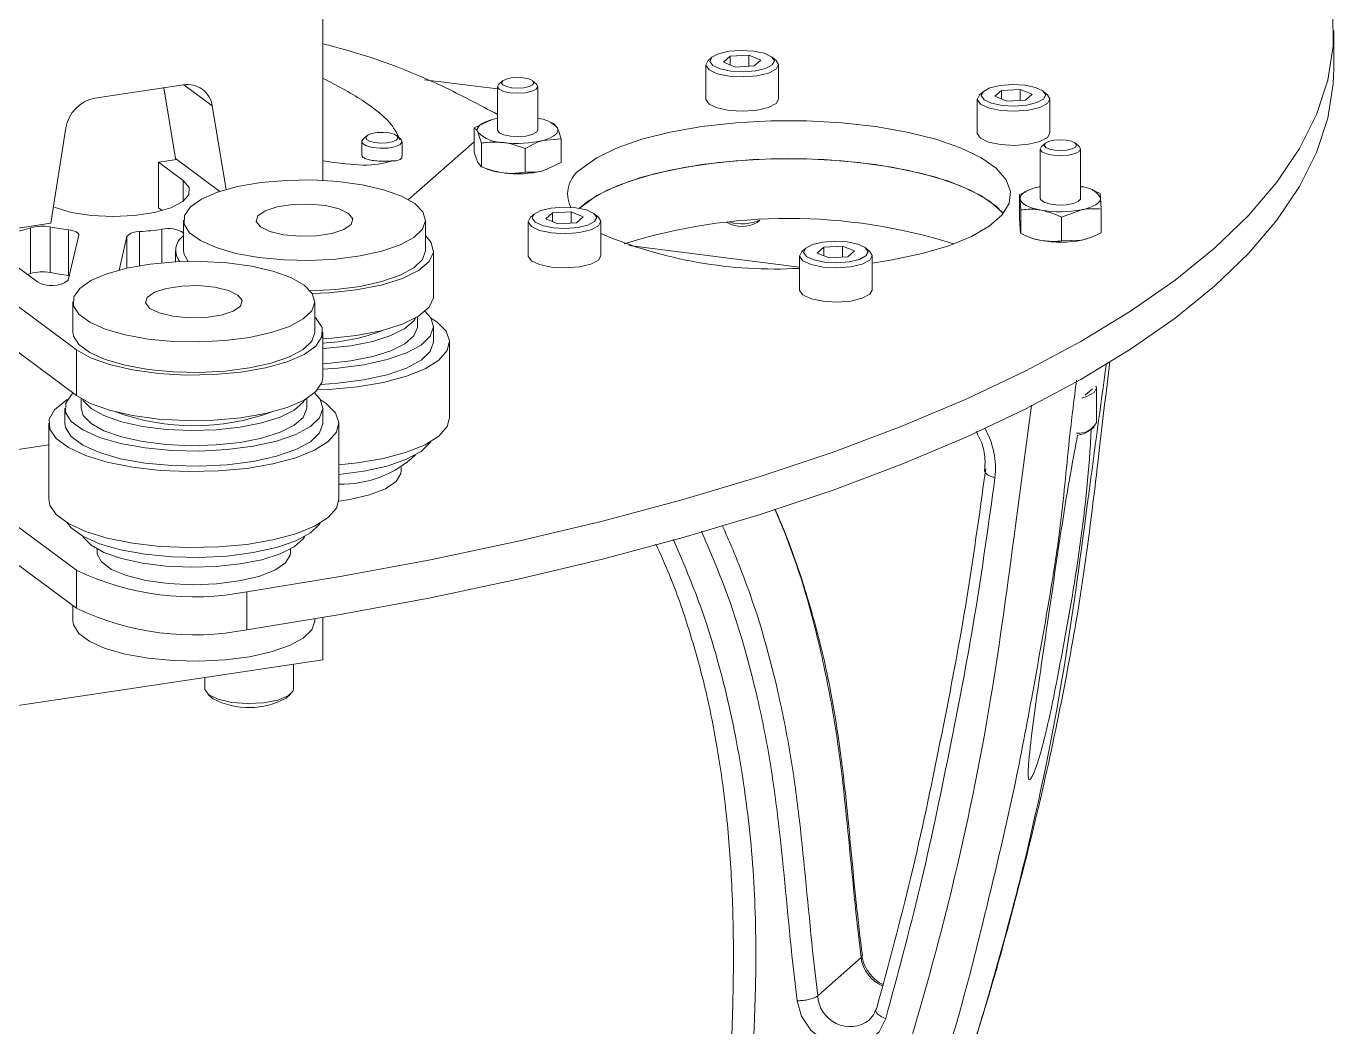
# Model space of a CAD drawing. Header units: millimetres. Extents: x 30 to 313, y 16 to 167.
# Drawn here: x 272.47 to 313.03, y 64.34 to 95.38 of the extents above; entities that cross this region are included whole.
import ezdxf

# ---------------------------------------------------------------- set-up
doc = ezdxf.new("R2010")
doc.units = ezdxf.units.MM

msp = doc.modelspace()

# ---------------------------------------------------------------- linework, layer by layer
at = {"color": 7, "linetype": 'Continuous', "lineweight": 15}
for p, q in [((281.667, 90.595), (281.667, 97.272)), ((313.033, 94.065), (313.033, 95.243)), ((293.551, 94.176), (293.551, 93.115)), ((293.741, 94.412), (293.624, 94.309)), ((294.303, 94.446), (294.094, 94.262)), ((294.468, 94.11), (294.094, 94.262)), ((294.303, 94.446), (294.885, 94.478)), ((294.303, 94.177), (294.303, 94.446)), ((294.468, 94.11), (295.05, 94.142)), ((294.885, 94.478), (295.259, 94.326)), ((294.885, 94.133), (294.885, 94.478)), ((295.05, 94.142), (295.259, 94.326)), ((295.729, 94.309), (295.612, 94.412)), ((295.801, 93.115), (295.801, 94.176)), ((287.086, 93.432), (284.825, 93.717)), ((274.6, 93.145), (277.34, 93.557)), ((277.1, 91.27), (276.737, 93.466)), ((287.086, 93.502), (287.086, 92.158)), ((287.245, 93.681), (287.127, 93.576)), ((288.296, 93.576), (288.178, 93.681)), ((288.336, 92.158), (288.336, 93.502)), ((302.16, 93.351), (302.043, 93.248)), ((302.721, 93.386), (302.513, 93.202)), ((302.721, 93.386), (303.304, 93.417)), ((302.721, 93.116), (302.721, 93.386)), ((303.304, 93.417), (303.678, 93.265)), ((303.304, 93.072), (303.304, 93.417)), ((304.148, 93.248), (304.031, 93.351)), ((278.667, 90.31), (278.239, 92.904)), ((301.97, 93.115), (301.97, 92.055)), ((302.886, 93.049), (302.513, 93.202)), ((302.886, 93.049), (303.469, 93.081)), ((303.469, 93.081), (303.678, 93.265)), ((304.22, 92.055), (304.22, 93.115)), ((273.236, 89.262), (273.701, 92.222)), ((286.361, 92.223), (286.92, 92.481)), ((286.361, 91.491), (286.361, 92.223)), ((286.594, 91.748), (286.478, 92.091)), ((288.871, 92.34), (288.7, 92.413)), ((288.828, 92.358), (288.945, 92.226)), ((282.877, 91.797), (282.877, 91.372)), ((283.036, 91.975), (282.917, 91.871)), ((284.087, 91.871), (283.968, 91.975)), ((284.127, 91.348), (284.127, 91.797)), ((286.361, 91.793), (284.326, 89.998)), ((286.594, 91.016), (286.594, 91.748)), ((289.062, 91.883), (288.503, 91.836)), ((289.062, 91.151), (289.062, 91.883)), ((304.083, 91.746), (303.964, 91.641)), ((305.134, 91.641), (305.015, 91.746)), ((287.945, 90.846), (287.945, 91.578)), ((303.924, 91.567), (303.924, 90.037)), ((305.174, 90.037), (305.174, 91.567)), ((276.571, 91.154), (277.141, 91.24)), ((277.333, 90.592), (276.571, 91.154)), ((276.571, 89.74), (276.571, 91.154)), ((278.478, 90.252), (277.1, 91.27)), ((286.594, 91.016), (286.478, 91.148)), ((286.552, 91.034), (286.723, 90.96)), ((289.062, 91.151), (288.503, 90.893)), ((303.492, 90.243), (303.28, 90.161)), ((303.28, 90.161), (303.299, 90.026)), ((303.28, 90.161), (303.28, 89.429)), ((303.561, 90.292), (303.485, 90.26)), ((303.924, 90.398), (303.895, 90.392)), ((305.629, 90.253), (305.537, 90.292)), ((305.779, 90.183), (305.624, 90.255)), ((274.023, 85.34), (267.913, 89.851)), ((276.684, 89.657), (276.571, 89.74)), ((303.319, 89.68), (303.319, 88.948)), ((304.588, 89.451), (305.203, 89.682)), ((305.818, 89.703), (305.798, 90.048)), ((305.818, 89.703), (305.818, 88.97)), ((270.274, 88.817), (273.236, 89.262)), ((277.352, 89.359), (277.352, 88.416)), ((284.852, 88.416), (284.852, 89.359)), ((288.04, 89.316), (288.04, 88.255)), ((288.23, 89.551), (288.113, 89.448)), ((288.791, 89.586), (288.583, 89.402)), ((288.956, 89.249), (288.583, 89.402)), ((288.791, 89.586), (289.374, 89.617)), ((288.791, 89.317), (288.791, 89.586)), ((288.956, 89.249), (289.539, 89.281)), ((289.374, 89.617), (289.748, 89.465)), ((289.374, 89.272), (289.374, 89.617)), ((289.539, 89.281), (289.748, 89.465)), ((290.217, 89.448), (290.101, 89.551)), ((290.29, 88.255), (290.29, 89.316)), ((294.205, 89.291), (294.21, 89.285)), ((295.143, 89.285), (295.23, 89.363)), ((303.28, 89.429), (303.299, 89.083)), ((304.588, 89.451), (304.588, 88.718)), ((272.598, 87.706), (272.598, 89.12)), ((273.215, 87.736), (273.215, 89.151)), ((273.773, 87.5), (274.096, 88.892)), ((273.777, 87.646), (273.777, 89.061)), ((275.35, 87.813), (275.592, 88.854)), ((277.336, 88.866), (277.352, 88.883)), ((303.469, 88.879), (303.561, 88.839)), ((305.537, 88.839), (305.612, 88.871)), ((271.154, 88.673), (272.818, 87.444)), ((296.459, 87.905), (291.157, 88.572)), ((296.648, 88.491), (296.532, 88.387)), ((297.21, 88.525), (297.001, 88.341)), ((297.21, 88.525), (297.793, 88.557)), ((297.21, 88.256), (297.21, 88.525)), ((297.793, 88.557), (298.166, 88.405)), ((297.793, 88.211), (297.793, 88.557)), ((298.636, 88.387), (298.519, 88.491)), ((304.588, 88.718), (305.203, 88.739)), ((274.023, 83.925), (267.913, 88.437)), ((277.102, 88.416), (277.102, 88.067)), ((285.102, 87.002), (285.102, 88.416)), ((296.459, 88.255), (296.459, 87.194)), ((297.375, 88.189), (297.001, 88.341)), ((297.375, 88.189), (297.958, 88.22)), ((297.958, 88.22), (298.166, 88.405)), ((298.709, 87.194), (298.709, 88.255)), ((272.505, 87.675), (272.598, 87.706)), ((273.777, 87.646), (273.806, 87.642)), ((273.918, 86.831), (273.918, 85.888)), ((281.418, 85.888), (281.418, 86.831)), ((284.602, 86.059), (284.602, 86.357)), ((285.102, 85.588), (285.102, 86.059)), ((281.668, 84.474), (281.668, 85.888)), ((274.023, 85.34), (274.023, 83.925)), ((285.602, 83.231), (285.602, 85.588)), ((305.318, 83.932), (305.548, 84.134)), ((305.674, 83.084), (305.674, 84.144)), ((274.168, 83.828), (274.168, 83.531)), ((281.168, 83.531), (281.168, 83.828)), ((273.668, 83.531), (273.668, 83.06)), ((281.668, 83.06), (281.668, 83.531)), ((273.168, 83.06), (273.168, 80.703)), ((282.168, 80.703), (282.168, 83.06)), ((305.484, 82.848), (305.601, 82.951)), ((273.168, 82.389), (269.507, 81.839)), ((269.507, 81.839), (274.023, 78.504)), ((284.102, 81.581), (284.102, 81.687)), ((269.507, 80.66), (274.023, 77.326)), ((274.668, 79.159), (274.668, 79.053)), ((280.668, 79.053), (280.668, 79.159)), ((274.023, 78.504), (274.023, 77.326)), ((279.314, 77.838), (279.314, 76.659)), ((273.918, 77.403), (273.918, 76.931)), ((281.418, 76.931), (281.418, 76.993)), ((281.667, 77.035), (281.667, 75.729)), ((281.667, 75.729), (270.274, 74.015)), ((280.758, 74.826), (280.758, 75.592)), ((278.008, 75.178), (278.008, 74.826)), ((278.097, 74.664), (278.237, 74.54)), ((280.529, 74.54), (280.669, 74.664)), ((278.267, 74.516), (278.237, 74.54)), ((297.022, 65.305), (298.366, 66.49)), ((298.616, 64.546), (298.633, 64.561))]:
    msp.add_line(p, q, dxfattribs=at)
at = {"color": 8, "linetype": 'Continuous', "lineweight": 15}
for p, q in [((278.239, 92.904), (277.353, 93.559)), ((277.333, 89.941), (277.333, 90.592)), ((275.592, 87.872), (275.592, 88.854)), ((275.985, 87.948), (275.985, 89.004)), ((276.672, 88.036), (276.672, 89.076))]:
    msp.add_line(p, q, dxfattribs=at)
at = {"color": 7, "linetype": 'Continuous', "lineweight": 15, "flags": 128}
for points in [[(279.314, 77.838), (282.205, 78.305), (285.012, 78.827), (287.728, 79.4), (290.342, 80.022), (292.848, 80.693), (295.237, 81.409), (297.502, 82.169), (299.636, 82.97), (301.631, 83.81), (303.482, 84.686), (305.183, 85.595), (306.728, 86.534), (308.113, 87.5), (309.333, 88.491), (310.385, 89.504), (311.264, 90.534), (311.969, 91.579), (312.497, 92.636), (312.846, 93.701), (313.016, 94.77), (313.005, 95.841)], [(293.741, 94.412), (293.677, 94.284), (293.765, 94.157), (293.992, 94.051), (294.323, 93.982), (294.708, 93.961), (295.088, 93.99), (295.405, 94.066), (295.612, 94.176), (295.676, 94.304), (295.588, 94.431), (295.361, 94.537), (295.03, 94.606), (294.645, 94.627), (294.265, 94.598), (293.948, 94.522), (293.741, 94.412)], [(293.624, 94.309), (293.552, 94.164), (293.651, 94.022), (293.906, 93.903), (294.279, 93.825), (294.712, 93.801), (295.139, 93.834), (295.497, 93.919), (295.729, 94.044), (295.801, 94.188), (295.729, 94.309)], [(279.314, 76.659), (282.205, 77.127), (285.012, 77.648), (287.728, 78.221), (290.342, 78.844), (292.848, 79.514), (295.237, 80.231), (297.502, 80.991), (299.636, 81.792), (301.631, 82.632), (303.482, 83.507), (305.183, 84.416), (306.728, 85.355), (308.113, 86.322), (309.333, 87.313), (310.385, 88.325), (311.264, 89.355), (311.969, 90.401), (312.497, 91.457), (312.846, 92.522), (313.016, 93.592), (313.033, 94.065)], [(287.516, 93.775), (287.707, 93.788), (287.898, 93.776), (288.06, 93.74), (288.17, 93.687), (288.21, 93.623), (288.174, 93.56), (288.067, 93.506), (287.906, 93.469), (287.716, 93.456), (287.525, 93.468), (287.362, 93.503), (287.253, 93.557), (287.213, 93.62), (287.249, 93.684), (287.356, 93.738), (287.516, 93.775)], [(288.296, 93.576), (288.336, 93.504), (288.291, 93.424), (288.158, 93.356), (287.956, 93.311), (287.717, 93.294), (287.478, 93.309), (287.274, 93.354), (287.136, 93.421), (287.086, 93.5), (287.127, 93.576)], [(302.16, 93.351), (302.096, 93.223), (302.184, 93.096), (302.411, 92.99), (302.742, 92.921), (303.127, 92.9), (303.507, 92.929), (303.824, 93.005), (304.031, 93.115), (304.095, 93.244), (304.007, 93.37), (303.78, 93.476), (303.449, 93.545), (303.064, 93.566), (302.684, 93.537), (302.366, 93.462), (302.16, 93.351)], [(293.551, 93.115), (293.552, 93.104), (293.651, 92.961), (293.906, 92.842), (294.279, 92.765), (294.712, 92.741), (295.139, 92.774), (295.497, 92.859), (295.729, 92.983), (295.801, 93.115)], [(302.043, 93.248), (301.971, 93.104), (302.07, 92.961), (302.325, 92.842), (302.697, 92.765), (303.13, 92.741), (303.558, 92.774), (303.915, 92.859), (304.148, 92.983), (304.22, 93.127), (304.148, 93.248)], [(287.086, 92.519), (287.053, 92.512), (286.92, 92.481)], [(286.92, 92.481), (286.8, 92.444), (286.696, 92.401), (286.61, 92.355), (286.542, 92.306), (286.494, 92.253), (286.468, 92.2), (286.462, 92.145), (286.478, 92.091)], [(287.086, 92.158), (287.087, 92.152), (287.142, 92.073), (287.284, 92.006), (287.49, 91.963)], [(287.49, 91.963), (287.731, 91.95), (287.969, 91.968), (288.167, 92.016), (288.296, 92.085), (288.336, 92.158)], [(288.503, 91.836), (288.623, 91.873), (288.726, 91.915), (288.813, 91.961), (288.881, 92.011), (288.928, 92.063), (288.955, 92.117), (288.961, 92.171), (288.945, 92.226)], [(289.699, 90.965), (290.172, 91.298), (290.8, 91.602), (291.565, 91.868), (292.449, 92.09), (293.428, 92.262), (294.477, 92.379), (295.569, 92.439), (296.676, 92.439), (297.768, 92.381), (298.818, 92.264), (299.798, 92.093), (300.683, 91.872), (301.451, 91.606), (302.08, 91.303), (302.556, 90.97), (302.865, 90.616), (302.999, 90.25), (302.956, 89.881), (302.736, 89.52), (302.345, 89.175), (301.793, 88.855), (301.094, 88.569), (300.266, 88.324), (299.332, 88.127), (298.709, 88.03)], [(282.905, 91.735), (282.88, 91.816), (282.917, 91.871)], [(284.087, 91.871), (284.099, 91.859), (284.125, 91.778), (284.056, 91.7), (283.902, 91.637), (283.688, 91.598), (283.446, 91.59), (283.212, 91.613), (283.022, 91.664), (282.905, 91.735), (282.905, 91.735)], [(283.026, 91.867), (283.006, 91.932), (283.061, 91.994), (283.183, 92.044), (283.354, 92.075), (283.547, 92.082), (283.734, 92.064), (283.885, 92.023), (283.978, 91.966), (283.998, 91.902), (283.943, 91.839), (283.821, 91.789), (283.65, 91.758), (283.457, 91.751), (283.271, 91.769), (283.119, 91.81), (283.026, 91.867)], [(301.97, 92.055), (301.971, 92.043), (302.07, 91.9), (302.325, 91.781), (302.697, 91.704), (303.13, 91.68), (303.558, 91.713), (303.915, 91.798), (304.148, 91.922), (304.22, 92.055)], [(304.083, 91.746), (304.186, 91.801), (304.344, 91.838), (304.533, 91.853), (304.725, 91.842), (304.89, 91.808), (305.003, 91.755), (305.047, 91.692), (305.015, 91.628), (304.912, 91.573), (304.754, 91.536), (304.565, 91.521), (304.373, 91.532), (304.208, 91.566), (304.095, 91.619), (304.051, 91.682), (304.083, 91.746)], [(305.134, 91.641), (305.174, 91.574), (305.134, 91.494), (305.004, 91.425), (304.806, 91.378), (304.568, 91.359), (304.328, 91.373), (304.121, 91.416), (303.979, 91.482), (303.924, 91.561), (303.964, 91.641), (303.964, 91.641)], [(289.635, 89.728), (289.916, 89.956), (290.468, 90.276), (291.167, 90.562), (291.994, 90.807), (292.928, 91.004), (293.946, 91.149), (295.02, 91.238), (296.122, 91.268), (297.225, 91.239), (298.3, 91.151), (299.318, 91.007), (300.254, 90.81), (301.083, 90.566), (301.784, 90.28), (302.338, 89.961), (302.732, 89.616), (302.774, 89.566)], [(289.635, 89.728), (289.699, 89.787), (290.172, 90.12), (290.8, 90.424), (291.565, 90.69), (292.449, 90.912), (293.428, 91.084), (294.477, 91.201), (295.569, 91.26), (296.676, 91.261), (297.768, 91.202), (298.818, 91.086), (299.798, 90.915), (300.683, 90.693), (301.451, 90.428), (302.08, 90.124), (302.556, 89.791), (302.774, 89.566)], [(273.316, 89.771), (273.366, 89.751), (273.875, 89.602), (274.489, 89.508), (275.158, 89.475), (275.827, 89.506), (276.443, 89.598), (276.956, 89.745), (277.324, 89.934), (277.517, 90.15), (277.52, 90.376), (277.333, 90.592)], [(284.52, 89.873), (284.772, 89.616), (284.852, 89.347), (284.757, 89.079), (284.491, 88.824), (284.066, 88.593), (283.503, 88.399), (282.828, 88.249), (282.072, 88.152), (281.27, 88.11), (280.461, 88.128), (279.682, 88.202), (278.969, 88.331), (278.356, 88.508), (277.871, 88.725), (277.537, 88.971), (277.37, 89.236), (277.378, 89.506), (277.559, 89.769), (277.907, 90.013), (278.404, 90.227), (279.026, 90.4), (279.746, 90.525), (280.53, 90.594), (281.34, 90.607), (282.139, 90.56), (282.889, 90.458), (283.556, 90.304), (284.108, 90.106), (284.52, 89.873)], [(303.895, 90.392), (303.761, 90.361), (303.641, 90.324), (303.537, 90.282), (303.45, 90.235), (303.382, 90.186), (303.333, 90.134), (303.306, 90.08), (303.299, 90.026)], [(279.735, 89.153), (280.028, 89.01), (280.451, 88.909), (280.953, 88.862), (281.472, 88.875), (281.947, 88.946), (282.32, 89.067), (282.546, 89.224), (282.598, 89.397), (282.469, 89.565), (282.176, 89.708), (281.753, 89.81), (281.251, 89.857), (280.732, 89.844), (280.257, 89.772), (279.884, 89.651), (279.658, 89.494), (279.606, 89.322), (279.735, 89.153)], [(288.23, 89.551), (288.166, 89.423), (288.254, 89.296), (288.481, 89.19), (288.812, 89.122), (289.196, 89.1), (289.577, 89.13), (289.894, 89.205), (290.101, 89.316), (290.165, 89.444), (290.077, 89.571), (289.85, 89.676), (289.519, 89.745), (289.134, 89.767), (288.754, 89.737), (288.436, 89.662), (288.23, 89.551)], [(303.953, 89.671), (303.815, 89.7), (303.689, 89.734), (303.578, 89.774), (303.484, 89.819), (303.407, 89.867), (303.351, 89.918), (303.314, 89.971), (303.299, 90.026)], [(303.924, 90.037), (303.95, 89.978), (304.064, 89.906), (304.251, 89.854)], [(304.251, 89.854), (304.484, 89.83), (304.727, 89.837), (304.943, 89.875), (305.098, 89.938), (305.171, 90.015), (305.174, 90.037)], [(305.203, 89.682), (305.336, 89.713), (305.456, 89.75), (305.561, 89.792), (305.648, 89.839), (305.716, 89.888), (305.765, 89.94), (305.792, 89.994), (305.798, 90.048)], [(288.113, 89.448), (288.041, 89.304), (288.14, 89.161), (288.395, 89.042), (288.767, 88.965), (289.2, 88.941), (289.628, 88.974), (289.985, 89.059), (290.217, 89.183), (290.29, 89.327), (290.217, 89.448)], [(273.777, 89.061), (273.849, 89.049), (273.915, 89.034), (273.973, 89.015), (274.02, 88.994), (274.058, 88.971), (274.083, 88.945), (274.096, 88.919), (274.096, 88.892)], [(281.34, 87.085), (281.853, 87.107), (282.708, 87.195), (283.483, 87.345), (284.138, 87.548), (284.641, 87.795), (284.967, 88.073), (285.099, 88.368), (285.031, 88.666), (284.852, 88.88)], [(296.648, 88.491), (296.584, 88.362), (296.672, 88.236), (296.899, 88.13), (297.23, 88.061), (297.615, 88.04), (297.995, 88.069), (298.313, 88.145), (298.519, 88.255), (298.583, 88.383), (298.495, 88.51), (298.268, 88.616), (297.937, 88.685), (297.553, 88.706), (297.172, 88.677), (296.855, 88.601), (296.648, 88.491)], [(281.086, 87.345), (281.338, 87.088), (281.418, 86.819), (281.323, 86.551), (281.057, 86.296), (280.632, 86.065), (280.069, 85.871), (279.394, 85.721), (278.638, 85.623), (277.837, 85.582), (277.027, 85.599), (276.248, 85.674), (275.535, 85.803), (274.922, 85.98), (274.437, 86.197), (274.104, 86.443), (273.937, 86.707), (273.944, 86.978), (274.126, 87.241), (274.473, 87.485), (274.97, 87.699), (275.593, 87.872), (276.313, 87.996), (277.096, 88.066), (277.906, 88.078), (278.705, 88.032), (279.456, 87.93), (280.122, 87.776), (280.675, 87.578), (281.086, 87.345)], [(277.491, 88.08), (277.37, 88.293), (277.352, 88.416)], [(284.852, 88.416), (284.852, 88.405), (284.757, 88.136), (284.491, 87.881), (284.066, 87.651), (283.503, 87.456), (282.828, 87.307), (282.072, 87.209), (281.28, 87.168)], [(288.04, 88.255), (288.041, 88.243), (288.14, 88.101), (288.395, 87.982), (288.767, 87.904), (289.2, 87.88), (289.628, 87.913), (289.985, 87.998), (290.217, 88.122), (290.29, 88.255)], [(296.532, 88.387), (296.459, 88.243), (296.558, 88.101), (296.814, 87.982), (297.186, 87.904), (297.619, 87.88), (298.047, 87.913), (298.404, 87.998), (298.636, 88.122), (298.708, 88.267), (298.636, 88.387)], [(276.301, 86.625), (276.595, 86.482), (277.018, 86.38), (277.519, 86.333), (278.039, 86.346), (278.514, 86.418), (278.886, 86.539), (279.112, 86.696), (279.164, 86.868), (279.035, 87.037), (278.742, 87.18), (278.319, 87.282), (277.817, 87.329), (277.298, 87.316), (276.823, 87.244), (276.45, 87.123), (276.224, 86.966), (276.173, 86.794), (276.301, 86.625)], [(281.668, 85.682), (281.853, 85.692), (282.708, 85.781), (283.483, 85.931), (284.138, 86.134), (284.641, 86.381), (284.967, 86.659), (285.099, 86.954), (285.102, 87.002)], [(296.459, 87.194), (296.459, 87.182), (296.558, 87.04), (296.814, 86.921), (297.186, 86.843), (297.619, 86.819), (298.047, 86.852), (298.404, 86.938), (298.636, 87.062), (298.709, 87.194)], [(284.844, 86.531), (285.016, 86.334), (285.102, 86.047), (285, 85.761), (284.716, 85.488), (284.264, 85.243), (283.663, 85.035), (282.943, 84.876), (282.136, 84.771), (281.668, 84.739)], [(274.023, 85.34), (274.463, 85.091), (275.053, 84.879), (275.767, 84.715), (276.569, 84.606), (277.423, 84.557), (278.289, 84.571), (279.126, 84.646), (279.894, 84.78), (280.558, 84.966), (281.086, 85.195), (281.453, 85.457), (281.643, 85.739), (281.646, 86.028), (281.463, 86.31), (281.418, 86.352)], [(285.022, 86.324), (285.203, 86.205), (285.492, 85.917), (285.601, 85.616), (285.526, 85.313), (285.27, 85.022), (284.843, 84.754), (284.263, 84.52), (283.553, 84.33), (282.743, 84.191), (281.866, 84.11), (281.502, 84.094)], [(284.547, 86.324), (284.494, 86.243), (284.217, 85.999), (283.783, 85.781), (283.216, 85.601), (282.542, 85.467), (281.796, 85.387), (281.668, 85.379)], [(284.602, 86.059), (284.601, 86.03), (284.494, 85.772), (284.217, 85.527), (283.783, 85.31), (283.216, 85.129), (282.542, 84.996), (281.796, 84.916), (281.668, 84.908)], [(281.418, 85.888), (281.418, 85.877), (281.323, 85.608), (281.057, 85.353), (280.632, 85.122), (280.069, 84.928), (279.394, 84.778), (278.638, 84.681), (277.837, 84.639), (277.027, 84.657), (276.248, 84.731), (275.535, 84.86), (274.922, 85.037), (274.437, 85.254), (274.104, 85.5), (273.937, 85.765), (273.918, 85.888)], [(285.102, 85.588), (285.102, 85.575), (285, 85.289), (284.716, 85.017), (284.264, 84.771), (283.663, 84.564), (282.943, 84.404), (282.136, 84.3), (281.619, 84.266)], [(274.023, 83.925), (274.463, 83.676), (275.053, 83.465), (275.767, 83.301), (276.569, 83.192), (277.423, 83.143), (278.289, 83.157), (279.126, 83.232), (279.894, 83.366), (280.558, 83.552), (281.086, 83.781), (281.453, 84.043), (281.643, 84.324), (281.668, 84.474)], [(281.41, 84.003), (281.583, 83.806), (281.668, 83.519), (281.567, 83.232), (281.283, 82.96), (280.83, 82.714), (280.229, 82.507), (279.509, 82.347), (278.703, 82.243), (277.848, 82.199), (276.985, 82.217), (276.153, 82.297), (275.393, 82.435), (274.739, 82.623), (274.222, 82.854), (273.866, 83.117), (273.688, 83.399), (273.696, 83.688), (273.89, 83.969), (273.923, 83.999)], [(305.649, 84.223), (305.673, 84.156), (305.601, 84.012), (305.369, 83.888), (305.218, 83.843)], [(281.588, 83.796), (281.77, 83.677), (282.059, 83.389), (282.168, 83.088), (282.092, 82.785), (281.836, 82.494), (281.409, 82.226), (280.829, 81.992), (280.12, 81.802), (279.31, 81.663), (278.433, 81.582), (277.524, 81.561), (276.622, 81.601), (275.762, 81.701), (274.981, 81.857), (274.309, 82.062), (273.775, 82.307), (273.401, 82.584), (273.201, 82.88), (273.184, 83.184), (273.35, 83.482), (273.694, 83.763), (273.748, 83.796)], [(281.113, 83.796), (281.06, 83.715), (280.783, 83.47), (280.35, 83.253), (279.782, 83.073), (279.108, 82.939), (278.362, 82.859), (277.582, 82.836), (276.805, 82.872), (276.072, 82.964), (275.419, 83.109), (274.879, 83.298), (274.478, 83.523), (274.238, 83.771), (274.223, 83.796)], [(281.168, 83.531), (281.167, 83.502), (281.06, 83.243), (280.783, 82.999), (280.35, 82.781), (279.782, 82.601), (279.108, 82.468), (278.362, 82.388), (277.582, 82.365), (276.805, 82.401), (276.072, 82.493), (275.419, 82.637), (274.879, 82.827), (274.478, 83.051), (274.238, 83.3), (274.168, 83.531)], [(285.602, 83.231), (285.526, 82.956), (285.27, 82.665), (284.843, 82.397), (284.263, 82.163), (283.553, 81.973), (282.743, 81.834), (282.168, 81.774)], [(281.668, 83.06), (281.668, 83.047), (281.567, 82.761), (281.283, 82.489), (280.83, 82.243), (280.229, 82.036), (279.509, 81.876), (278.703, 81.772), (277.848, 81.728), (276.985, 81.746), (276.153, 81.826), (275.393, 81.963), (274.739, 82.152), (274.222, 82.383), (273.866, 82.646), (273.688, 82.928), (273.668, 83.06)], [(305.484, 82.848), (305.278, 82.738), (305.095, 82.687)], [(285.022, 82.494), (285, 82.461), (284.716, 82.188), (284.264, 81.943), (283.663, 81.735), (282.943, 81.576), (282.168, 81.474)], [(284.102, 81.581), (284.093, 81.502), (283.94, 81.257), (283.609, 81.032), (283.121, 80.841), (282.505, 80.697), (282.165, 80.646)], [(282.168, 80.703), (282.092, 80.428), (281.836, 80.137), (281.409, 79.869), (280.829, 79.635), (280.12, 79.445), (279.31, 79.306), (278.433, 79.225), (277.524, 79.203), (276.622, 79.244), (275.762, 79.344), (274.981, 79.5), (274.309, 79.705), (273.775, 79.95), (273.401, 80.227), (273.201, 80.523), (273.168, 80.703)], [(281.588, 79.966), (281.567, 79.933), (281.283, 79.66), (280.83, 79.415), (280.229, 79.207), (279.509, 79.048), (278.703, 78.943), (277.848, 78.899), (276.985, 78.918), (276.153, 78.997), (275.393, 79.135), (274.739, 79.323), (274.222, 79.555), (273.866, 79.817), (273.748, 79.966)], [(281.113, 79.554), (281.06, 79.472), (280.783, 79.228), (280.35, 79.01), (279.782, 78.83), (279.108, 78.697), (278.362, 78.616), (277.582, 78.594), (276.805, 78.629), (276.072, 78.722), (275.419, 78.866), (274.879, 79.055), (274.478, 79.28), (274.238, 79.529), (274.223, 79.554)], [(280.668, 79.053), (280.659, 78.974), (280.507, 78.729), (280.176, 78.504), (279.687, 78.313), (279.072, 78.169), (278.368, 78.08), (277.621, 78.053), (276.876, 78.088), (276.182, 78.184), (275.58, 78.335), (275.11, 78.53), (274.801, 78.759), (274.672, 79.006), (274.668, 79.053)], [(281.418, 76.931), (281.418, 76.92), (281.323, 76.651), (281.057, 76.396), (280.632, 76.166), (280.069, 75.971), (279.394, 75.822), (278.638, 75.724), (277.837, 75.683), (277.027, 75.7), (276.248, 75.775), (275.535, 75.903), (274.922, 76.08), (274.437, 76.297), (274.104, 76.543), (273.937, 76.808), (273.918, 76.931)], [(278.13, 74.637), (278.01, 74.801), (278.008, 74.826)], [(280.758, 74.826), (280.747, 74.766), (280.59, 74.606), (280.27, 74.476), (279.831, 74.392), (279.331, 74.368), (278.838, 74.405), (278.419, 74.499), (278.13, 74.637)], [(299.131, 64.595), (298.926, 64.182), (298.586, 63.882), (298.15, 63.729), (297.671, 63.743), (297.204, 63.92), (296.804, 64.242), (296.519, 64.668), (296.381, 65.151)]]:
    msp.add_lwpolyline(points, dxfattribs=at)
at = {"color": 8, "linetype": 'Continuous', "lineweight": 15, "flags": 128}
msp.add_lwpolyline([(302.52, 81.372), (302.433, 81.397), (302.356, 81.428), (302.292, 81.462), (302.243, 81.499), (302.212, 81.537), (302.2, 81.575), (302.2, 81.588)], dxfattribs=at)
at = {"color": 7, "linetype": 'Continuous', "lineweight": 15}
for centre, radius, start, end in [((277.474, 92.795), 0.773, 8.1016, 99.9531), ((274.801, 92.05), 1.113, 100.3871, 171.1256), ((288.248, 91.558), 0.965, 43.7585, 84.7421), ((287.256, 92.868), 1.1, 224.9714, 270.7042), ((287.706, 95.106), 3.366, 262.5487, 283.6968), ((287.466, 92.798), 1.982, 248.0005, 264.3156), ((287.706, 94.163), 3.366, 262.5487, 283.6968), ((290.207, 90.17), 0.943, 122.5848, 205.7609), ((305.182, 89.68), 0.718, 30.8772, 90.6526), ((304.547, 93.106), 3.486, 260.193, 280.8431), ((296.13, 72.496), 16.918, 72.4097, 107.5903), ((294.676, 90.113), 0.95, 240.6239, 299.3761), ((294.67, 90.628), 1.381, 254.1936, 293.5942), ((271.192, 93.365), 4.471, 273.8156, 288.3173), ((272.968, 87.883), 1.291, 78.9525, 106.6582), ((274.891, 97.82), 8.83, 259.0609, 262.7545), ((275.934, 88.546), 0.46, 83.6919, 138.092), ((275.26, 99.206), 10.228, 274.0659, 277.9352), ((276.878, 88.224), 0.877, 57.248, 103.5917), ((277.656, 88.423), 0.546, 125.847, 219.8833), ((295.686, 101.609), 13.765, 246.9221, 273.2197), ((304.236, 90.474), 1.769, 247.5656, 260.8195), ((304.547, 92.163), 3.486, 260.193, 280.8431), ((304.88, 90.429), 1.721, 280.8327, 292.4652), ((272.968, 86.469), 1.291, 78.9525, 106.6582), ((274.891, 96.406), 8.83, 259.0609, 262.7545), ((273.253, 88.207), 0.878, 240.3425, 306.3385), ((281.42, 91.312), 5.769, 272.4691, 291.41), ((277.668, 90.029), 7.046, 249.8791, 290.1209), ((305.097, 83.411), 0.663, 266.3434, 330.477), ((282.271, 84.484), 3.309, 268.2153, 313.4463), ((277.671, 86.132), 8.456, 244.4364, 281.2021), ((277.671, 84.954), 8.456, 244.4364, 281.2021), ((279.376, 76.62), 2.378, 242.1986, 298.9985)]:
    msp.add_arc(centre, radius, start, end, dxfattribs=at)
at = {"color": 8, "linetype": 'Continuous', "lineweight": 15}
for centre, radius, start, end in [((299.965, 81.65), 2.57, 353.7873, 28.9899), ((299.467, 66.63), 1.11, 187.2644, 246.9954), ((298.023, 65.352), 1.001, 182.705, 306.3379)]:
    msp.add_arc(centre, radius, start, end, dxfattribs=at)
at = {"color": 7, "linetype": 'Continuous', "lineweight": 15}
for points, knots in [([(287.086, 92.638), (286.521, 92.939), (284.925, 93.789), (283.084, 94.473), (281.824, 94.791), (281.667, 94.831)], [0, 0, 0, 0, 0.324323, 0.915717, 1, 1, 1, 1]), ([(284.064, 91.852), (283.998, 91.991), (283.8, 92.409), (282.927, 93.105), (282.086, 93.545), (281.667, 93.764)], [0, 0, 0, 0, 0.201531, 0.602025, 1, 1, 1, 1]), ([(286.478, 92.091), (286.475, 92.097), (286.436, 92.175), (286.397, 92.2), (286.361, 92.223)], [0, 0, 0, 0, 0.0701391, 1, 1, 1, 1]), ([(288.945, 92.226), (288.948, 92.22), (288.987, 92.138), (289.026, 92.006), (289.062, 91.883)], [0, 0, 0, 0, 0.070139, 1, 1, 1, 1]), ([(286.594, 91.748), (286.651, 91.757), (286.871, 91.791), (287.1, 91.778), (287.27, 91.769)], [0, 0, 0, 0, 0.257551, 1, 1, 1, 1]), ([(287.27, 91.769), (287.331, 91.759), (287.559, 91.725), (287.782, 91.64), (287.945, 91.578)], [0, 0, 0, 0, 0.268634, 1, 1, 1, 1]), ([(288.503, 91.836), (288.49, 91.832), (288.301, 91.779), (288.116, 91.675), (287.945, 91.578)], [0, 0, 0, 0, 0.070139, 1, 1, 1, 1]), ([(282.879, 91.373), (282.884, 91.353), (282.895, 91.313), (282.995, 91.262), (283.15, 91.221), (283.346, 91.193), (283.558, 91.182), (283.717, 91.188), (283.797, 91.198), (283.816, 91.2)], [0, 0, 0, 0, 0.148403, 0.309112, 0.470153, 0.630656, 0.790592, 0.950815, 1, 1, 1, 1]), ([(283.816, 91.2), (283.86, 91.2), (283.961, 91.2), (284.07, 91.239), (284.128, 91.293), (284.121, 91.337), (284.12, 91.35)], [0, 0, 0, 0, 0.24542, 0.567845, 0.87509, 1, 1, 1, 1]), ([(286.478, 91.148), (286.475, 91.154), (286.436, 91.236), (286.397, 91.368), (286.361, 91.491)], [0, 0, 0, 0, 0.0701391, 1, 1, 1, 1]), ([(281.667, 91.203), (281.906, 91.167), (282.525, 91.075), (283.304, 91.046), (283.679, 91.159), (283.816, 91.2)], [0, 0, 0, 0, 0.285442, 0.739013, 1, 1, 1, 1]), ([(286.594, 91.016), (286.651, 90.993), (286.871, 90.904), (287.1, 90.859), (287.27, 90.826)], [0, 0, 0, 0, 0.257551, 1, 1, 1, 1]), ([(288.503, 90.893), (288.49, 90.89), (288.301, 90.84), (288.116, 90.843), (287.945, 90.846)], [0, 0, 0, 0, 0.070139, 1, 1, 1, 1]), ([(287.27, 90.826), (287.331, 90.82), (287.559, 90.797), (287.782, 90.825), (287.945, 90.846)], [0, 0, 0, 0, 0.268634, 1, 1, 1, 1]), ([(305.798, 90.048), (305.798, 90.054), (305.791, 90.134), (305.785, 90.159), (305.779, 90.183)], [0, 0, 0, 0, 0.070139, 1, 1, 1, 1]), ([(303.299, 90.026), (303.3, 90.02), (303.306, 89.937), (303.313, 89.804), (303.319, 89.68)], [0, 0, 0, 0, 0.070139, 1, 1, 1, 1]), ([(303.953, 89.671), (303.896, 89.679), (303.681, 89.712), (303.472, 89.694), (303.319, 89.68)], [0, 0, 0, 0, 0.2686336, 1, 1, 1, 1]), ([(304.588, 89.451), (304.535, 89.476), (304.328, 89.575), (304.113, 89.63), (303.953, 89.671)], [0, 0, 0, 0, 0.257551, 1, 1, 1, 1]), ([(305.203, 89.682), (305.218, 89.685), (305.425, 89.726), (305.629, 89.714), (305.818, 89.703)], [0, 0, 0, 0, 0.0701391, 1, 1, 1, 1]), ([(303.299, 89.083), (303.3, 89.077), (303.306, 88.998), (303.313, 88.972), (303.319, 88.948)], [0, 0, 0, 0, 0.0701391, 1, 1, 1, 1]), ([(303.953, 88.728), (303.896, 88.74), (303.681, 88.784), (303.472, 88.879), (303.319, 88.948)], [0, 0, 0, 0, 0.2686336, 1, 1, 1, 1]), ([(305.203, 88.739), (305.218, 88.742), (305.425, 88.786), (305.629, 88.882), (305.818, 88.97)], [0, 0, 0, 0, 0.070139, 1, 1, 1, 1]), ([(304.588, 88.718), (304.535, 88.712), (304.328, 88.688), (304.113, 88.711), (303.953, 88.728)], [0, 0, 0, 0, 0.257551, 1, 1, 1, 1]), ([(293.335, 43.269), (293.942, 44.483), (295.43, 47.458), (297.527, 51.608), (299.286, 55.914), (300.582, 59.725), (302.021, 64.206), (303.496, 69.403), (304.683, 75.192), (305.364, 80.403), (305.793, 83.567), (305.976, 84.914)], [0, 0, 0, 0, 0.094517, 0.231512, 0.32368, 0.415944, 0.508213, 0.646705, 0.78519, 0.908555, 1, 1, 1, 1]), ([(301.872, 63.838), (301.939, 64.048), (302.406, 65.509), (303.14, 68.18), (304.041, 71.786), (304.755, 75.23), (305.341, 78.65), (305.715, 81.9), (305.969, 84.025), (306.082, 84.973)], [0, 0, 0, 0, 0.030978, 0.215793, 0.387933, 0.550221, 0.704678, 0.868264, 1, 1, 1, 1]), ([(301.935, 82.812), (301.995, 82.7), (302.143, 82.427), (302.225, 81.999), (302.208, 81.711), (302.2, 81.589)], [0, 0, 0, 0, 0.2854813, 0.698311, 1, 1, 1, 1]), ([(305.505, 82.826), (305.497, 82.684), (305.426, 81.359), (305.135, 78.823), (304.578, 75.758), (304.15, 73.609), (303.88, 72.63), (303.743, 72.258), (303.685, 72.128), (303.641, 72.05), (303.609, 72.013), (303.582, 72.006), (303.559, 72.037), (303.54, 72.199), (303.585, 72.769), (303.695, 73.746), (303.922, 75.302), (304.191, 77.149), (304.511, 79.336), (304.797, 81.188), (305.015, 82.326), (305.085, 82.692)], [0, 0, 0, 0, 0.020101, 0.187463, 0.354696, 0.43798, 0.472728, 0.481116, 0.487509, 0.491101, 0.494728, 0.497799, 0.502187, 0.510249, 0.53607, 0.595419, 0.655018, 0.75427, 0.853912, 0.952939, 1, 1, 1, 1]), ([(298.854, 64.923), (299.219, 66.273), (299.954, 68.988), (300.825, 73.156), (301.641, 77.364), (302.035, 80.216), (302.232, 81.644)], [0, 0, 0, 0, 0.247508, 0.497977, 0.748567, 1, 1, 1, 1]), ([(302.52, 81.372), (302.322, 79.941), (301.926, 77.078), (301.108, 72.85), (300.233, 68.668), (299.496, 65.945), (299.131, 64.595)], [0, 0, 0, 0, 0.251106, 0.50236, 0.753424, 1, 1, 1, 1]), ([(298.406, 66.55), (298.341, 67.098), (298.149, 68.695), (297.948, 71.123), (297.637, 73.625), (297.243, 75.73), (296.732, 77.625), (296.21, 79.199), (295.826, 80.106), (295.701, 80.401)], [0, 0, 0, 0, 0.11775, 0.3434, 0.52244, 0.654732, 0.796056, 0.933713, 1, 1, 1, 1]), ([(292.001, 79.314), (292.145, 78.996), (292.537, 78.132), (293.045, 76.659), (293.541, 74.881), (293.924, 72.994), (294.203, 70.98), (294.371, 68.814), (294.426, 66.463), (294.365, 63.875), (294.182, 61.065), (293.846, 58.087), (293.359, 55.006), (292.714, 51.817), (291.904, 48.484), (290.931, 45.103), (290.173, 42.773), (289.752, 41.606), (289.728, 41.54)], [0, 0, 0, 0, 0.025672, 0.069597, 0.115224, 0.163217, 0.214264, 0.269156, 0.328883, 0.394828, 0.469115, 0.547511, 0.628812, 0.714049, 0.804264, 0.900567, 0.99435, 1, 1, 1, 1]), ([(299.046, 65.66), (299.038, 65.663), (298.921, 65.7), (298.716, 65.877), (298.498, 66.167), (298.415, 66.415), (298.399, 66.543), (298.396, 66.566)], [0, 0, 0, 0, 0.022503, 0.335242, 0.640775, 0.93607, 1, 1, 1, 1]), ([(297.022, 65.305), (296.997, 65.288), (296.947, 65.253), (296.814, 65.206), (296.656, 65.171), (296.518, 65.155), (296.428, 65.151), (296.393, 65.151), (296.381, 65.151)], [0, 0, 0, 0, 0.21465, 0.429299, 0.64395, 0.858602, 0.950883, 1, 1, 1, 1]), ([(298.854, 64.923), (298.839, 64.903), (298.81, 64.865), (298.835, 64.788), (298.91, 64.709), (299.014, 64.645), (299.094, 64.61), (299.127, 64.597), (299.131, 64.595)], [0, 0, 0, 0, 0.214557, 0.429113, 0.643722, 0.858424, 0.982155, 1, 1, 1, 1]), ([(298.83, 64.901), (298.817, 64.856), (298.775, 64.721), (298.685, 64.628), (298.625, 64.566)], [0, 0, 0, 0, 0.333155, 1, 1, 1, 1])]:
    msp.add_open_spline(points, degree=3, knots=knots, dxfattribs=at)
at = {"color": 8, "linetype": 'Continuous', "lineweight": 15}
for points, knots in [([(305.049, 84.397), (304.978, 83.837), (304.792, 82.366), (304.595, 79.958), (304.149, 77.251), (303.646, 74.45), (303.1, 71.546), (302.39, 68.58), (301.672, 65.613), (300.813, 62.7), (299.931, 59.802), (298.939, 56.955), (297.887, 54.134), (296.767, 51.357), (295.544, 48.649), (294.327, 45.946), (292.884, 43.379), (291.978, 41.632), (291.525, 40.758)], [0, 0, 0, 0, 0.036082, 0.094835, 0.15353, 0.212255, 0.278026, 0.343815, 0.409824, 0.475817, 0.541603, 0.607352, 0.67326, 0.739128, 0.804304, 0.869459, 0.934735, 1, 1, 1, 1]), ([(290.321, 40.948), (291.2, 42.705), (292.957, 46.219), (295.321, 50.899), (297.071, 55.18), (298.354, 58.96), (299.78, 63.401), (301.242, 68.548), (302.413, 74.273), (303.084, 79.335), (303.491, 82.374), (303.658, 83.621)], [0, 0, 0, 0, 0.132995, 0.265961, 0.354838, 0.443808, 0.532784, 0.666119, 0.799447, 0.917733, 1, 1, 1, 1]), ([(298.366, 66.49), (298.312, 66.958), (298.105, 68.764), (297.899, 71.238), (297.546, 73.917), (297.029, 76.5), (296.421, 78.68), (295.802, 80.136), (295.691, 80.397)], [0, 0, 0, 0, 0.100299, 0.386586, 0.530132, 0.673614, 0.941526, 1, 1, 1, 1]), ([(296.381, 65.151), (296.327, 65.622), (296.121, 67.419), (295.916, 69.879), (295.567, 72.537), (295.062, 75.087), (294.367, 77.502), (293.638, 79.191), (293.413, 79.711)], [0, 0, 0, 0, 0.096089, 0.366853, 0.502614, 0.63831, 0.888755, 1, 1, 1, 1]), ([(294.062, 79.894), (294.261, 79.437), (294.989, 77.758), (295.681, 75.35), (296.201, 72.741), (296.555, 70.062), (296.76, 67.585), (296.969, 65.774), (297.022, 65.305)], [0, 0, 0, 0, 0.097693, 0.358952, 0.494879, 0.630867, 0.90455, 1, 1, 1, 1]), ([(292.542, 79.466), (292.815, 78.826), (293.488, 77.249), (294.237, 74.643), (294.8, 71.663), (295.095, 68.633), (295.127, 64.861), (294.8, 60.42), (294.115, 55.309), (293.116, 50.26), (291.869, 45.447), (290.816, 42.394), (290.317, 40.947)], [0, 0, 0, 0, 0.050211, 0.123776, 0.197372, 0.27395, 0.350529, 0.481776, 0.613051, 0.746434, 0.87981, 1, 1, 1, 1]), ([(298.395, 66.548), (298.396, 66.546), (298.406, 66.529), (298.385, 66.508), (298.366, 66.49)], [0, 0, 0, 0, 0.127339, 1, 1, 1, 1])]:
    msp.add_open_spline(points, degree=3, knots=knots, dxfattribs=at)

doc.saveas('drawing.dxf')
